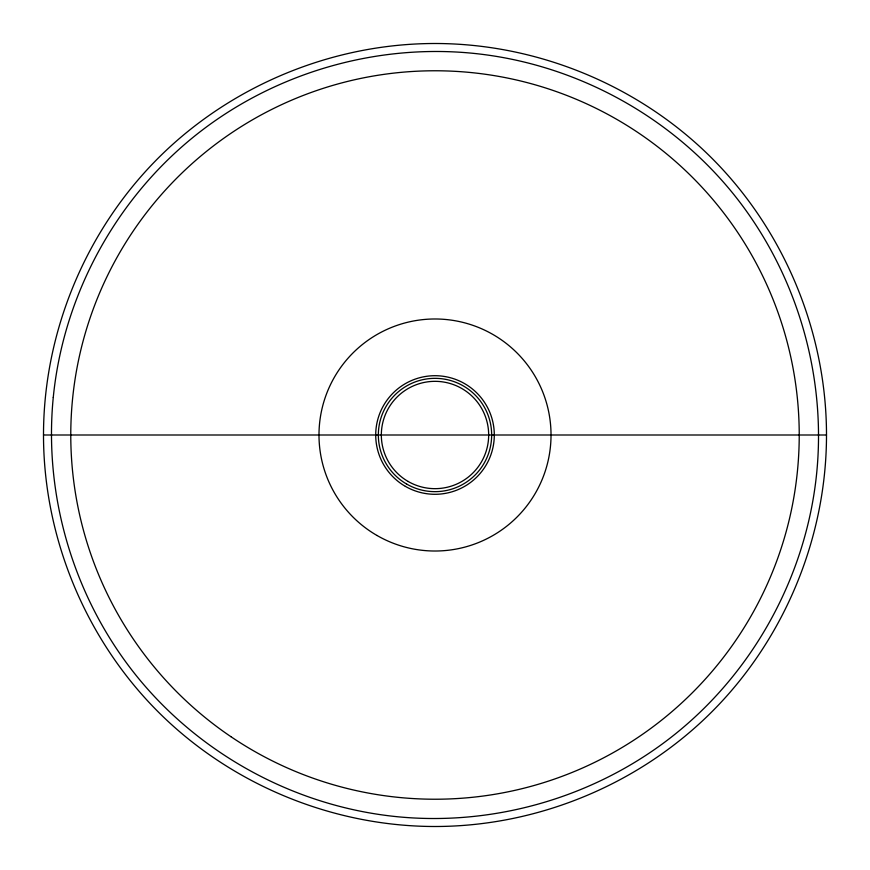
<?xml version="1.0" encoding="UTF-8"?>
<svg xmlns="http://www.w3.org/2000/svg" width="870" height="870" viewBox="0 0 870 870"><rect width="100%" height="100%" fill="white"/><g stroke="black" fill="none" stroke-linecap="round" stroke-linejoin="round"><path stroke-width="1.3" d="M43.5 435C43.533 332.307 85.575 230.8 158.166 158.166C230.8 85.575 332.307 43.533 435 43.5C537.693 43.533 639.2 85.575 711.834 158.166C784.425 230.8 826.467 332.307 826.5 435C826.467 537.693 784.425 639.2 711.834 711.834C639.2 784.425 537.693 826.467 435 826.5C332.307 826.467 230.8 784.425 158.166 711.834C85.575 639.2 43.533 537.693 43.5 435L826.5 435M53.266 397.405C43.435 497.542 74.679 600.55 138.482 678.339C202.34 756.106 297.268 806.849 397.405 816.734C497.542 826.565 600.55 795.321 678.339 731.518C756.106 667.66 806.849 572.732 816.734 472.595C826.565 372.458 795.321 269.45 731.518 191.661C667.66 113.894 572.732 63.151 472.595 53.266C372.458 43.435 269.45 74.679 191.661 138.482C113.894 202.34 63.151 297.268 53.266 397.405M408.171 481.48A53.668 53.668 0 0 0 488.668 435A53.668 53.668 0 0 0 408.171 388.52A53.668 53.668 0 0 0 408.171 481.48M406.671 484.068A56.659 56.659 0 0 0 491.659 435A56.659 56.659 0 0 0 406.671 385.932A56.659 56.659 0 0 0 406.671 484.068M405.355 486.352A59.301 59.301 0 0 0 494.301 435A59.301 59.301 0 0 0 405.355 383.648A59.301 59.301 0 0 0 405.355 486.352M376.993 535.474A116.025 116.025 0 0 0 551.025 435A116.025 116.025 0 0 0 376.993 334.526A116.025 116.025 0 0 0 376.993 535.474M230.844 736.629A364.226 364.226 0 0 0 798.301 460.98A364.226 364.226 0 0 0 275.855 107.38A364.226 364.226 0 0 0 230.844 736.629"/></g></svg>
